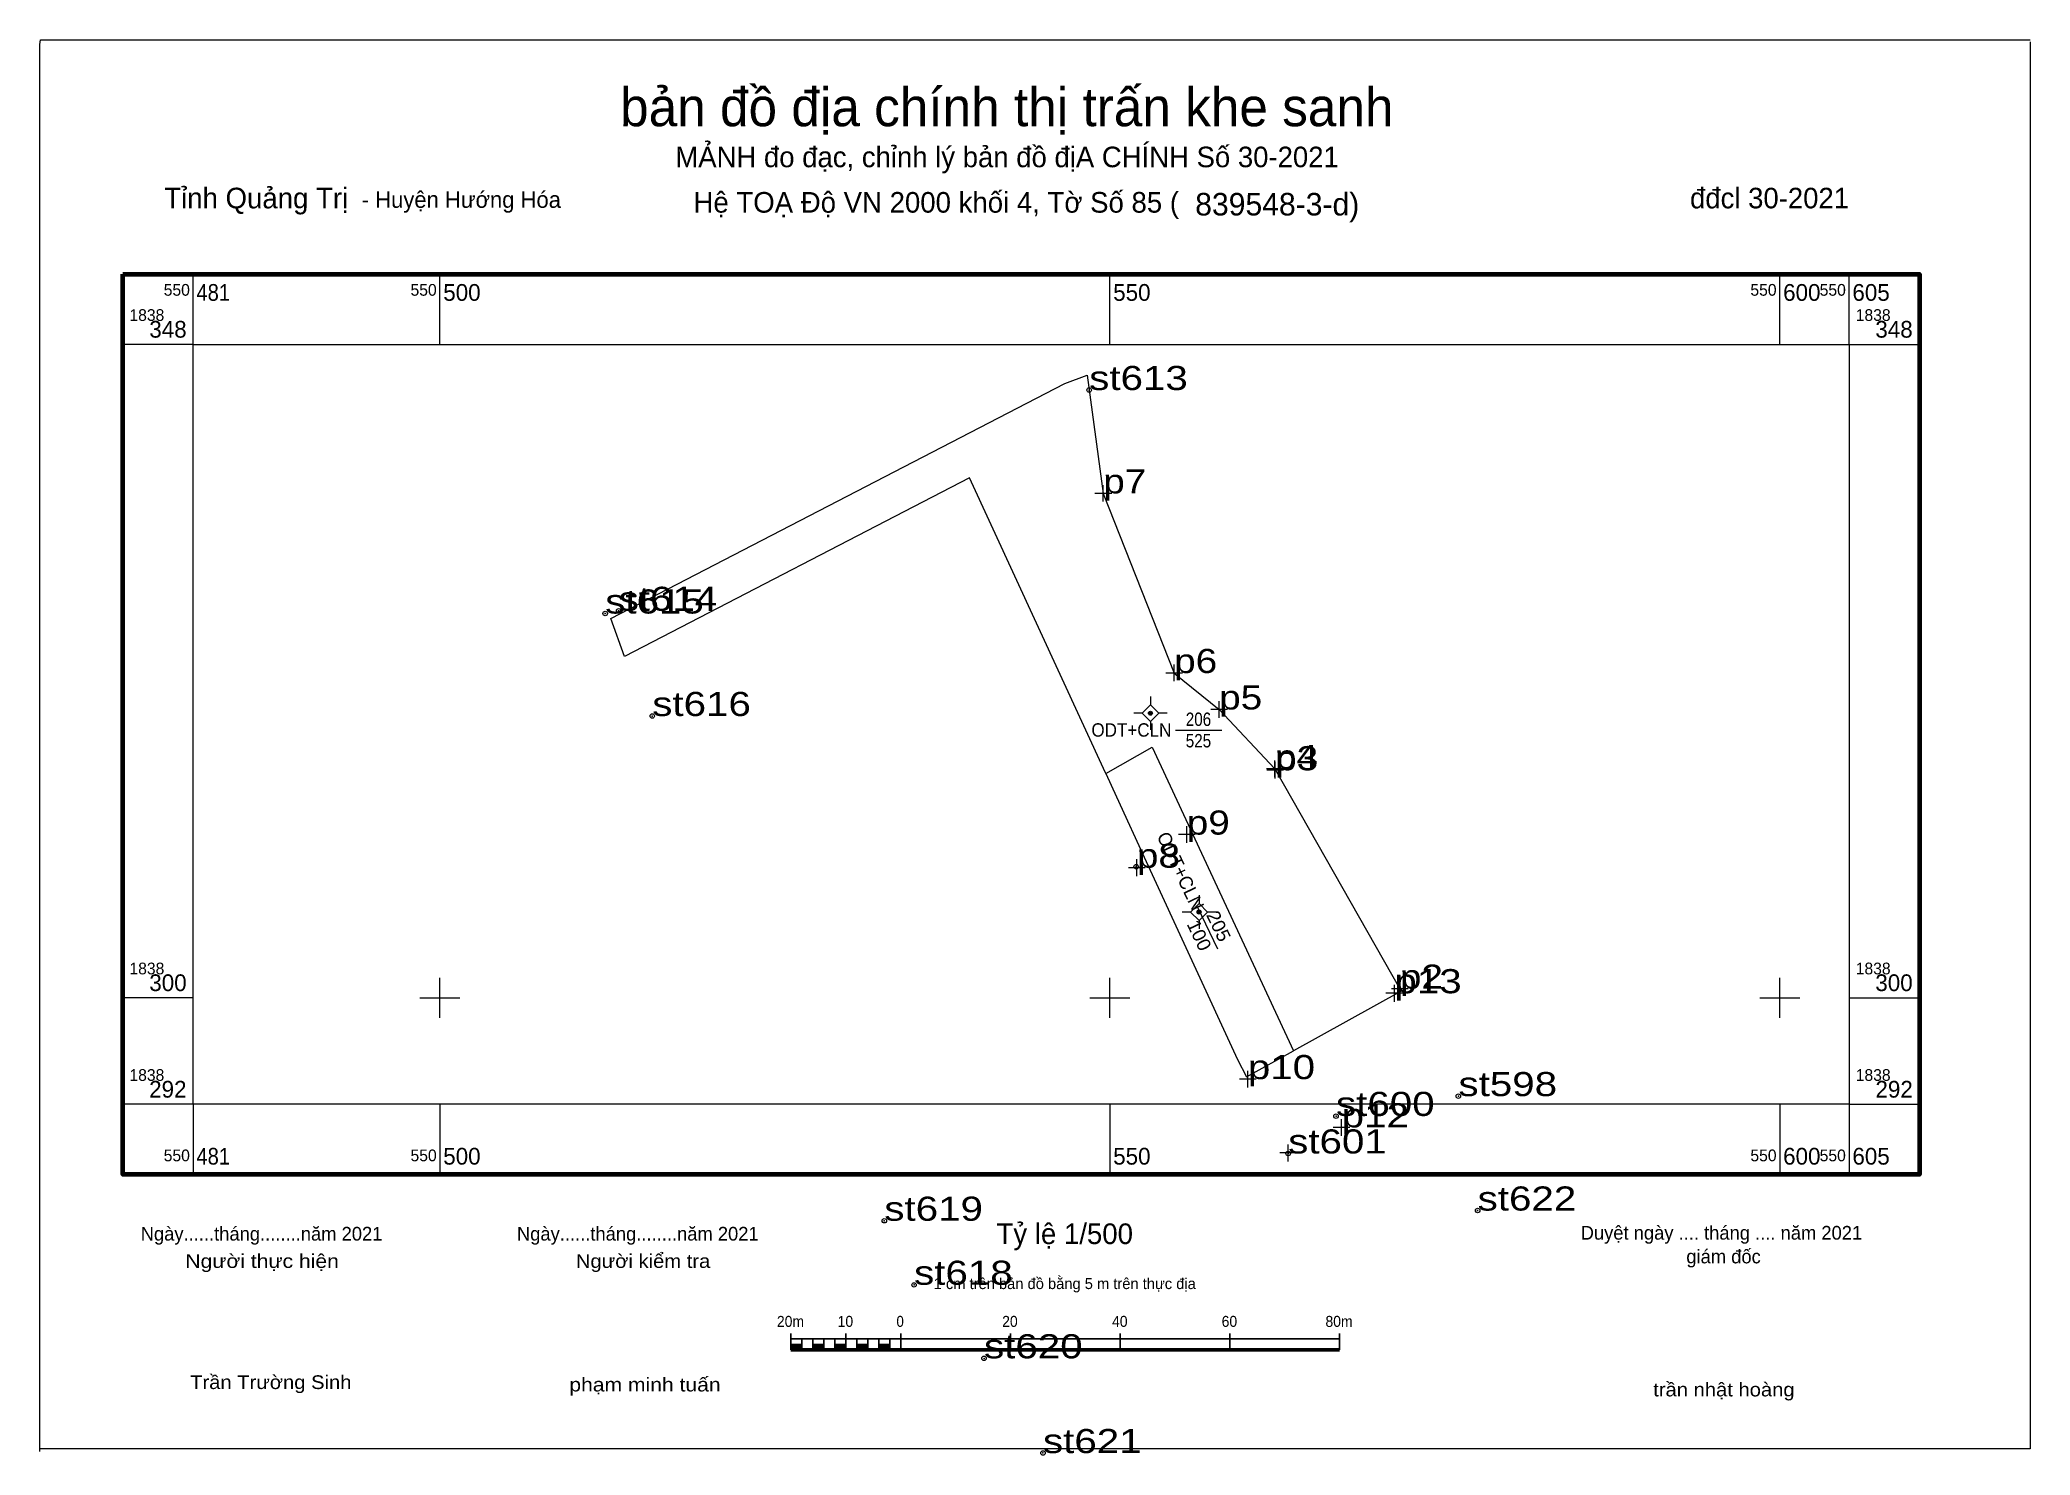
# Model space of a CAD drawing. Header units: metres. Extents: x 549551 to 551487, y 1838266 to 1840249.
# Drawn here: x 550470.1 to 550618.7, y 1838265.9 to 1838371.5 of the extents above; entities outside this region: 3.
import ezdxf
from ezdxf.enums import TextEntityAlignment as Align

# ---------------------------------------------------------------- set-up
doc = ezdxf.new("R2010")
doc.units = ezdxf.units.M
doc.header["$LTSCALE"] = 0.67
doc.header["$PDMODE"] = 32
doc.header["$PDSIZE"] = 0.335
for name, color, linetype, lineweight in [('10', 7, 'Continuous', 13), ('11', 7, 'Continuous', 13), ('13', 7, 'Continuous', 13), ('2', 7, 'Continuous', 25), ('63', 7, 'Continuous', 13), ('7', 7, 'Continuous', 13)]:
    doc.layers.add(name, color=color, linetype=linetype, lineweight=lineweight)
doc.layers.add('12', color=7, linetype='Continuous')
doc.layers.add('4', color=7, linetype='Continuous')

msp = doc.modelspace()

# ---------------------------------------------------------------- hatches: boundary and pattern name
at = {"layer": '11'}
for points in [[(550553.18, 1838321.24, 1), (550552.88, 1838321.24, 1)], [(550556.81, 1838306.4, 1), (550556.51, 1838306.4, 1)]]:
    msp.add_hatch(color=256, dxfattribs=at).paths.add_polyline_path(points)
at = {"layer": '2'}
for points in [[(550526.2, 1838273.72), (550527.02, 1838273.72), (550527.02, 1838274.13), (550526.2, 1838274.13)], [(550527.84, 1838273.72), (550528.66, 1838273.72), (550528.66, 1838274.13), (550527.84, 1838274.13)], [(550529.48, 1838273.72), (550530.29, 1838273.72), (550530.29, 1838274.13), (550529.48, 1838274.13)], [(550531.11, 1838273.72), (550531.93, 1838273.72), (550531.93, 1838274.13), (550531.11, 1838274.13)], [(550532.75, 1838273.72), (550533.57, 1838273.72), (550533.57, 1838274.13), (550532.75, 1838274.13)]]:
    msp.add_hatch(color=256, dxfattribs=at).paths.add_polyline_path(points)

# ---------------------------------------------------------------- linework, layer by layer
at = {"layer": '10'}
for points in [[(550549.69, 1838316.75), (550549.68, 1838316.78), (550539.53, 1838338.82), (550513.78, 1838325.48), (550512.75, 1838328.3), (550546.64, 1838345.85), (550548.31, 1838346.46), (550549.51, 1838337.65), (550554.8, 1838324.24), (550558.16, 1838321.52), (550562.32, 1838317.08), (550571.75, 1838300.5), (550563.71, 1838296.04)], [(550549.69, 1838316.75), (550553.17, 1838318.71), (550563.71, 1838296.04)], [(550549.69, 1838316.75), (550550.5, 1838315.01), (550552.72, 1838310.18), (550559.53, 1838295.4), (550560.21, 1838294.1), (550563.71, 1838296.04)]]:
    msp.add_lwpolyline(points, dxfattribs=at)
at = {"layer": '11'}
for p, q in [((550552.41, 1838321.24), (550551.78, 1838321.24)), ((550553.03, 1838322.49), (550553.03, 1838321.87)), ((550554.28, 1838321.24), (550553.65, 1838321.24)), ((550553.03, 1838320.61), (550553.03, 1838319.99)), ((550556.03, 1838306.4), (550555.41, 1838306.4)), ((550556.66, 1838307.65), (550556.66, 1838307.03)), ((550557.91, 1838306.4), (550557.29, 1838306.4)), ((550556.66, 1838305.77), (550556.66, 1838305.15))]:
    msp.add_line(p, q, dxfattribs=at)
for points in [[(550553.03, 1838321.87), (550552.41, 1838321.24), (550553.03, 1838320.61), (550553.65, 1838321.24)], [(550556.66, 1838307.03), (550556.03, 1838306.4), (550556.66, 1838305.77), (550557.29, 1838306.4)]]:
    msp.add_lwpolyline(points, close=True, dxfattribs=at)
for centre in [(550553.03, 1838321.24), (550556.66, 1838306.4)]:
    msp.add_circle(centre, 0.15, dxfattribs=at)
at = {"layer": '13'}
for p, q in [((550554.91, 1838319.98), (550558.36, 1838319.98)), ((550556.55, 1838306.77), (550558.04, 1838303.66))]:
    msp.add_line(p, q, dxfattribs=at)
at = {"layer": '2', "lineweight": 13}
msp.add_line((550470.19, 1838371.5), (550618.69, 1838371.5), dxfattribs=at)
at = {"layer": '2'}
for p, q in [((550526.2, 1838273.72), (550526.2, 1838274.95)), ((550526.2, 1838274.54), (550567.15, 1838274.54)), ((550527.02, 1838273.72), (550527.02, 1838274.54)), ((550527.84, 1838273.72), (550527.84, 1838274.54)), ((550528.66, 1838273.72), (550528.66, 1838274.54)), ((550529.48, 1838273.72), (550529.48, 1838274.54)), ((550530.29, 1838273.72), (550530.29, 1838274.95)), ((550531.11, 1838273.72), (550531.11, 1838274.54)), ((550531.93, 1838273.72), (550531.93, 1838274.54)), ((550532.75, 1838273.72), (550532.75, 1838274.54)), ((550533.57, 1838273.72), (550533.57, 1838274.54)), ((550534.39, 1838273.72), (550534.39, 1838274.95)), ((550542.58, 1838273.72), (550542.58, 1838274.95)), ((550550.77, 1838273.72), (550550.77, 1838274.95)), ((550558.96, 1838273.72), (550558.96, 1838274.95)), ((550567.15, 1838273.72), (550567.15, 1838274.95))]:
    msp.add_line(p, q, dxfattribs=at)
at = {"layer": '2', "lineweight": 53}
msp.add_line((550526.2, 1838273.72), (550567.15, 1838273.72), dxfattribs=at)
at = {"layer": '2', "lineweight": 13}
for points in [[(550470.14, 1838266.15), (550470.14, 1838371.15), (550470.19, 1838371.5)], [(550618.69, 1838371.34), (550618.69, 1838266.34), (550470.19, 1838266.34)]]:
    msp.add_lwpolyline(points, dxfattribs=at)
for points in [[(550526.2, 1838273.72), (550527.02, 1838273.72), (550527.02, 1838274.13), (550526.2, 1838274.13)], [(550527.84, 1838273.72), (550528.66, 1838273.72), (550528.66, 1838274.13), (550527.84, 1838274.13)], [(550529.48, 1838273.72), (550530.29, 1838273.72), (550530.29, 1838274.13), (550529.48, 1838274.13)], [(550531.11, 1838273.72), (550531.93, 1838273.72), (550531.93, 1838274.13), (550531.11, 1838274.13)], [(550532.75, 1838273.72), (550533.57, 1838273.72), (550533.57, 1838274.13), (550532.75, 1838274.13)]]:
    msp.add_lwpolyline(points, close=True, dxfattribs=at)
at = {"layer": '63'}
for p, q in [((550481.58, 1838348.77), (550481.58, 1838354.02)), ((550500, 1838348.77), (550500, 1838354.02)), ((550550, 1838348.77), (550550, 1838354.02)), ((550600, 1838348.77), (550600, 1838354.02)), ((550605.17, 1838348.77), (550605.17, 1838354.02)), ((550481.58, 1838348.77), (550476.33, 1838348.77)), ((550605.17, 1838348.77), (550610.42, 1838348.77)), ((550500, 1838298.5), (550500, 1838301.5)), ((550550, 1838298.5), (550550, 1838301.5)), ((550600, 1838298.5), (550600, 1838301.5)), ((550481.58, 1838300), (550476.33, 1838300)), ((550498.5, 1838300), (550501.5, 1838300)), ((550548.5, 1838300), (550551.5, 1838300)), ((550598.5, 1838300), (550601.5, 1838300)), ((550605.17, 1838300), (550610.42, 1838300)), ((550481.58, 1838292.05), (550476.33, 1838292.05)), ((550481.58, 1838292.05), (550481.58, 1838286.8)), ((550500, 1838292.05), (550500, 1838286.8)), ((550550, 1838292.05), (550550, 1838286.8)), ((550600, 1838292.05), (550600, 1838286.8)), ((550605.17, 1838292.05), (550605.17, 1838286.8)), ((550605.17, 1838292.05), (550610.42, 1838292.05))]:
    msp.add_line(p, q, dxfattribs=at)
at = {"layer": '63', "lineweight": 70}
msp.add_lwpolyline([(550476.33, 1838354.02), (550610.42, 1838354.02), (550610.42, 1838286.8), (550476.33, 1838286.8)], close=True, dxfattribs=at)
at = {"layer": '63'}
msp.add_lwpolyline([(550481.58, 1838348.77), (550605.17, 1838348.77), (550605.17, 1838292.05), (550481.58, 1838292.05)], close=True, dxfattribs=at)
at = {"layer": '7'}
for p, q in [((551482.05, 1840187.45), (551482.05, 1840188.7)), ((551482.68, 1840188.08), (551481.43, 1840188.08)), ((550550.14, 1838337.65), (550548.89, 1838337.65)), ((550549.51, 1838337.03), (550549.51, 1838338.27)), ((550555.42, 1838324.24), (550554.18, 1838324.24)), ((550554.8, 1838323.62), (550554.8, 1838324.87)), ((550558.79, 1838321.52), (550557.54, 1838321.52)), ((550558.16, 1838320.9), (550558.16, 1838322.15)), ((550562.95, 1838317.08), (550561.7, 1838317.08)), ((550562.97, 1838316.99), (550561.72, 1838316.99)), ((550562.32, 1838316.46), (550562.32, 1838317.7)), ((550562.34, 1838316.36), (550562.34, 1838317.61)), ((550555.75, 1838311.56), (550555.75, 1838312.81)), ((550555.75, 1838311.56), (550555.75, 1838312.81)), ((550555.75, 1838311.56), (550555.75, 1838312.81)), ((550556.37, 1838312.18), (550555.12, 1838312.18)), ((550556.37, 1838312.18), (550555.12, 1838312.18)), ((550556.37, 1838312.18), (550555.12, 1838312.18)), ((550552.64, 1838309.71), (550551.39, 1838309.71)), ((550552.01, 1838309.09), (550552.01, 1838310.34)), ((550571.86, 1838300.34), (550570.61, 1838300.34)), ((550572.27, 1838300.68), (550571.03, 1838300.68)), ((550571.24, 1838299.71), (550571.24, 1838300.96)), ((550571.65, 1838300.05), (550571.65, 1838301.3)), ((550560.3, 1838293.3), (550560.3, 1838294.55)), ((550560.92, 1838293.93), (550559.68, 1838293.93)), ((550567.92, 1838290.33), (550566.68, 1838290.33)), ((550567.3, 1838289.7), (550567.3, 1838290.95)), ((550563.31, 1838287.79), (550563.31, 1838289.04)), ((550563.93, 1838288.42), (550562.68, 1838288.42))]:
    msp.add_line(p, q, dxfattribs=at)
for p in [(550548.46, 1838345.36), (550512.34, 1838328.68), (550513.34, 1838328.88), (550515.85, 1838321.03), (550551.97, 1838309.79), (550576.01, 1838292.66), (550566.88, 1838291.17), (550563.31, 1838288.38), (550577.45, 1838284.13), (550533.17, 1838283.36), (550535.39, 1838278.57), (550540.61, 1838273.09), (550545.01, 1838266.03)]:
    msp.add_point(p, dxfattribs=at)

# ---------------------------------------------------------------- texts
at = {"layer": '12'}
for s, width, p in [('p38', 1.25, (551482.05, 1840188.08)), ('st613', 1.25, (550548.46, 1838345.36)), ('p7', 1.2, (550549.51, 1838337.65)), ('p7', 1.2, (550549.51, 1838337.65)), ('p7', 1.2, (550549.51, 1838337.65)), ('st615', 1.25, (550512.34, 1838328.68)), ('st614', 1.25, (550513.34, 1838328.88)), ('p6', 1.2, (550554.8, 1838324.24)), ('st616', 1.25, (550515.85, 1838321.03)), ('p5', 1.2, (550558.16, 1838321.52)), ('p4', 1.2, (550562.32, 1838317.08)), ('p3', 1.2, (550562.34, 1838316.98)), ('p9', 1.2, (550555.74, 1838312.18)), ('p9', 1.2, (550555.74, 1838312.18)), ('p9', 1.2, (550555.74, 1838312.18)), ('p8', 1.2, (550552.02, 1838309.71)), ('p13', 1.25, (550571.24, 1838300.34)), ('p2', 1.2, (550571.65, 1838300.68)), ('p10', 1.25, (550560.3, 1838293.93)), ('st598', 1.25, (550576.02, 1838292.66)), ('st600', 1.25, (550566.88, 1838291.18)), ('p12', 1.25, (550567.3, 1838290.33)), ('st601', 1.25, (550563.31, 1838288.38)), ('st622', 1.25, (550577.45, 1838284.12)), ('st619', 1.25, (550533.17, 1838283.36)), ('st618', 1.25, (550535.39, 1838278.58)), ('st620', 1.25, (550540.61, 1838273.09)), ('st621', 1.25, (550545.01, 1838266.02))]:
    msp.add_text(s, height=1.8, dxfattribs=dict(at, width=width)).set_placement(p)
at = {"layer": '13', "width": 0.85}
msp.add_text('206', height=1, dxfattribs=at).set_placement((550556.615, 1838320.29), align=Align.CENTER)
at = {"layer": '13', "width": 1.05}
msp.add_text('205', height=0.9999, rotation=295.467, dxfattribs=at).set_placement((550557.672, 1838305.135), align=Align.CENTER)
at = {"layer": '2'}
for s, height, p in [('bản đồ địa chính thị trấn khe sanh', 2.865, (550542.31, 1838365.05)), ('MẢNH đo đạc, chỉnh lý bản đồ địA CHÍNH Số 30-2021', 1.535, (550542.33, 1838361.99)), ('Hệ TOẠ Độ VN 2000 khối 4, Tờ Số 85 (           ', 1.539, (550540.19, 1838358.6)), ('839548-3-d)', 1.681, (550562.495, 1838358.39)), ('Ngày......tháng........năm 2021', 1.024, (550486.69, 1838281.88)), ('Ngày......tháng........năm 2021', 1.024, (550514.77, 1838281.88)), ('Tỷ lệ 1/500', 1.54, (550546.635, 1838281.62)), ('Duyệt ngày .... tháng .... năm 2021', 1.024, (550595.645, 1838281.95)), ('giám đốc', 1.024, (550595.805, 1838280.18)), ('1 cm trên bản đồ bằng 5 m trên thực địa', 0.82, (550546.635, 1838278.26))]:
    msp.add_text(s, height=height, dxfattribs=at).set_placement(p, align=Align.CENTER)
for s, height, p in [('Tỉnh Quảng Trị ', 1.539, (550479.43, 1838358.92)), ('- Huyện Hướng Hóa', 1.228, (550494.17, 1838358.96))]:
    msp.add_text(s, height=height, dxfattribs=at).set_placement(p)
msp.add_text(' đđcl 30-2021', height=1.535, dxfattribs=at).set_placement((550605.17, 1838358.92), align=Align.RIGHT)
at = {"layer": '2', "width": 0.95}
msp.add_text('ODT+CLN', height=1, dxfattribs=at).set_placement((550554.59, 1838319.49), align=Align.RIGHT)
at = {"layer": '2'}
msp.add_text('ODT+CLN', height=0.9999, rotation=295.467, dxfattribs=at).set_placement((550556.178, 1838306.41), align=Align.RIGHT)
for s, height, width, p in [('Người kiểm tra', 1.024, 1.1, (550515.165, 1838279.84)), ('Người thực hiện', 1.024, 1.15, (550486.73, 1838279.84)), ('20m', 0.8188, 0.95, (550526.165, 1838275.44)), ('10', 0.8188, 0.95, (550530.265, 1838275.44)), ('0', 0.819, 0.9, (550534.35, 1838275.44)), ('20', 0.8188, 0.95, (550542.545, 1838275.44)), ('40', 0.8188, 0.95, (550550.745, 1838275.44)), ('60', 0.8188, 0.95, (550558.925, 1838275.44)), ('80m', 0.8188, 0.95, (550567.105, 1838275.44)), ('Trần Trường Sinh', 1.024, 1.1, (550487.38, 1838270.8)), ('phạm minh tuấn', 1.024, 1.15, (550515.305, 1838270.62)), ('trần nhật hoàng', 1.024, 1.1, (550595.83, 1838270.25))]:
    msp.add_text(s, height=height, dxfattribs=dict(at, width=width)).set_placement(p, align=Align.CENTER)
at = {"layer": '4', "width": 0.85}
msp.add_text('525', height=1, dxfattribs=at).set_placement((550556.615, 1838318.69), align=Align.CENTER)
at = {"layer": '4', "width": 1.05}
msp.add_text('100', height=0.9999, rotation=295.467, dxfattribs=at).set_placement((550556.219, 1838304.45), align=Align.CENTER)
at = {"layer": '63'}
for s, height, p in [('550', 0.875, (550481.34, 1838352.4)), ('550', 0.875, (550499.76, 1838352.4)), ('550', 0.875, (550599.76, 1838352.4)), ('550', 0.875, (550604.93, 1838352.4)), ('348', 1.25, (550481.1, 1838349.27)), ('348', 1.25, (550609.92, 1838349.27)), ('300', 1.25, (550481.1, 1838300.5)), ('300', 1.25, (550609.92, 1838300.5)), ('292', 1.25, (550481.09, 1838292.55)), ('292', 1.25, (550609.93, 1838292.55)), ('550', 0.875, (550481.34, 1838287.8)), ('550', 0.875, (550499.76, 1838287.8)), ('550', 0.875, (550599.76, 1838287.8)), ('550', 0.875, (550604.93, 1838287.8))]:
    msp.add_text(s, height=height, dxfattribs=at).set_placement(p, align=Align.RIGHT)
at = {"layer": '63', "width": 0.9}
for p in [(550481.83, 1838352.02), (550481.83, 1838287.55)]:
    msp.add_text('481', height=1.25, dxfattribs=at).set_placement(p)
at = {"layer": '63'}
for s, height, p in [('500', 1.25, (550500.25, 1838352.02)), ('550', 1.25, (550550.25, 1838352.02)), ('600', 1.25, (550600.25, 1838352.02)), ('605', 1.25, (550605.42, 1838352.02)), ('1838', 0.875, (550476.83, 1838350.52)), ('1838', 0.875, (550605.67, 1838350.52)), ('1838', 0.875, (550476.83, 1838301.75)), ('1838', 0.875, (550605.67, 1838301.75)), ('1838', 0.875, (550476.83, 1838293.8)), ('1838', 0.875, (550605.67, 1838293.8)), ('500', 1.25, (550500.25, 1838287.55)), ('550', 1.25, (550550.25, 1838287.55)), ('600', 1.25, (550600.25, 1838287.55)), ('605', 1.25, (550605.42, 1838287.55))]:
    msp.add_text(s, height=height, dxfattribs=at).set_placement(p)

doc.saveas('drawing.dxf')
